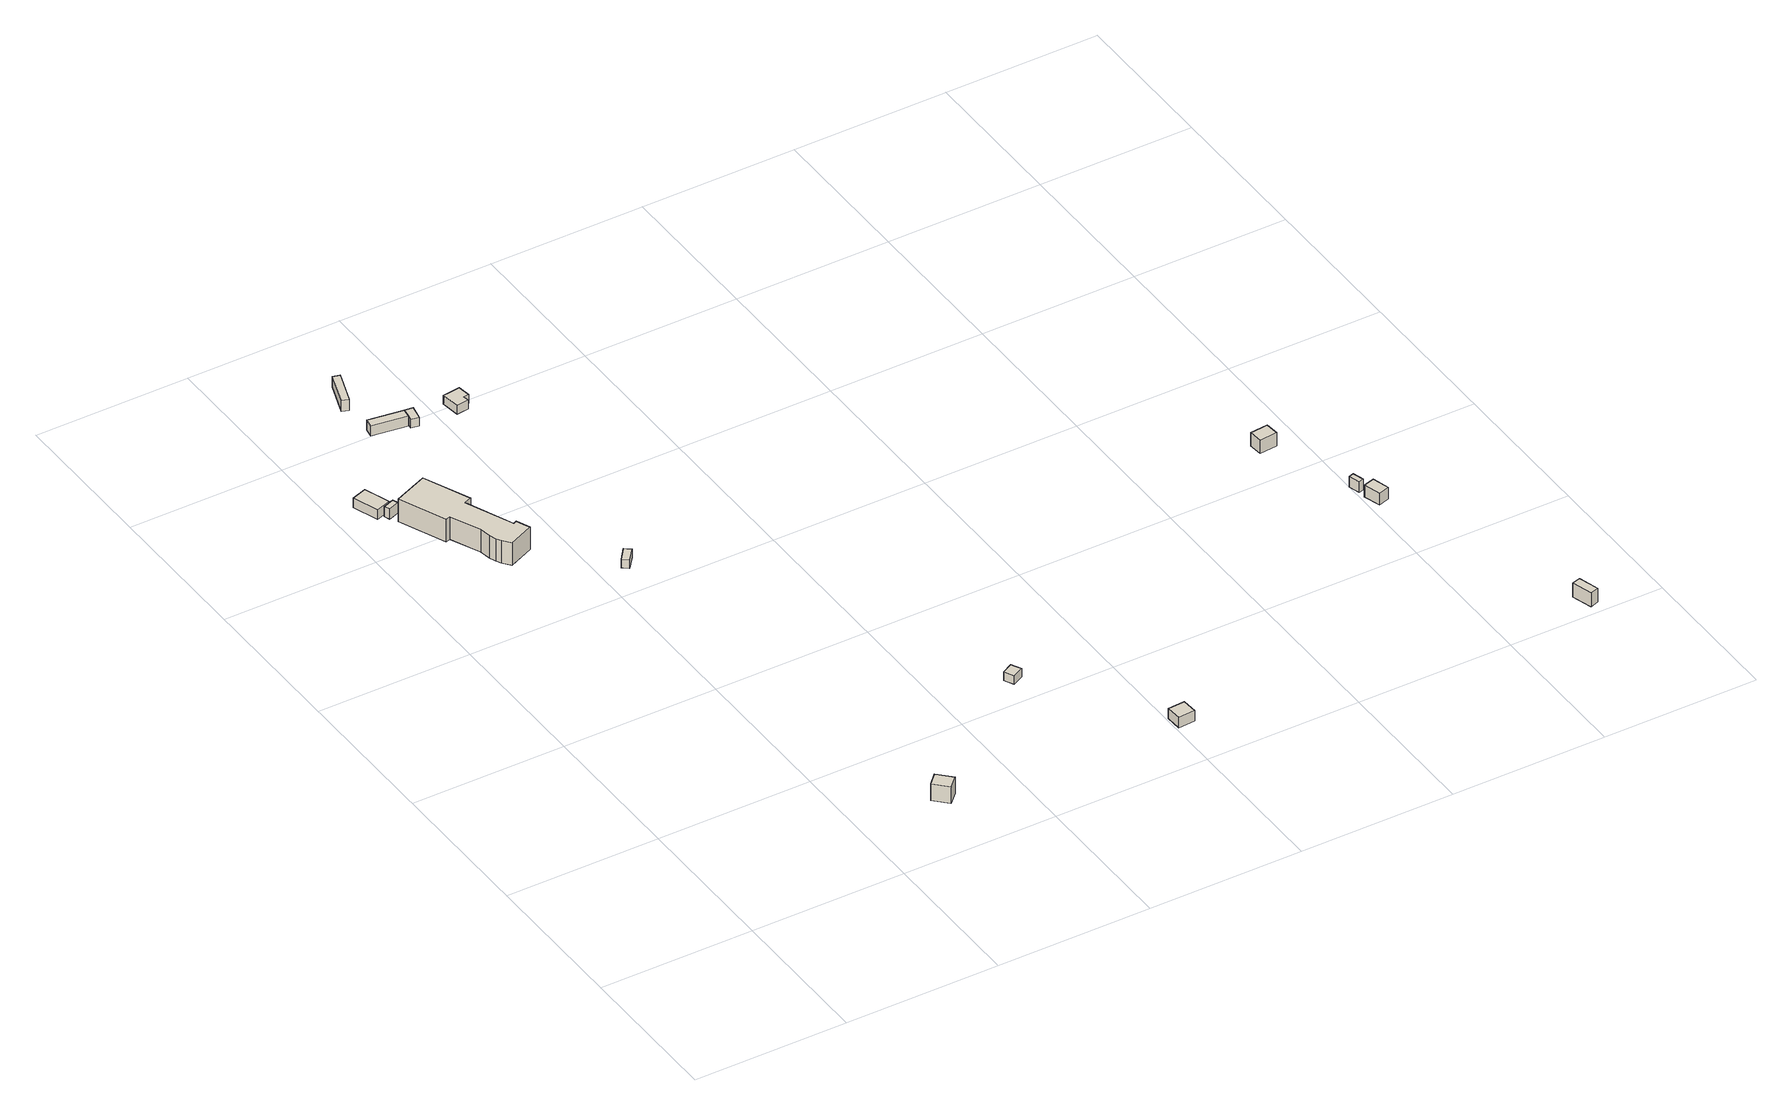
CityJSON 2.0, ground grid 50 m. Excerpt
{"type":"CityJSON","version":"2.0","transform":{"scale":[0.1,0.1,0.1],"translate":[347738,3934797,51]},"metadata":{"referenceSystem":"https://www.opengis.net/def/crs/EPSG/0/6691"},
"CityObjects":{
"building1":{"type":"Building","attributes":{"usage":"402","measuredHeight":3.7,"storeysAboveGround":1,"BuildingIDAttribute.prefecture":"14","BuildingIDAttribute.city":"14151","BuildingDetailAttribute.totalFloorArea":46.24,"BuildingDetailAttribute.buildingFootprintArea":46.24,"BuildingDetailAttribute.buildingStructureType":"610","BuildingDetailAttribute.buildingStructureOrgType":"2","BuildingDetailAttribute.orgUsage":"101","BuildingDetailAttribute.surveyYear":2015},"geometry":[{"type":"Solid","lod":"1","boundaries":[[[[0,1,2,3]],[[2,4,5,3]],[[1,6,4,2]],[[0,7,6,1]],[[3,5,7,0]],[[4,6,7,5]]]]}]},
"building2":{"type":"Building","attributes":{"measuredHeight":6.2,"BuildingIDAttribute.prefecture":"14","BuildingIDAttribute.city":"14151","BuildingDetailAttribute.surveyYear":2015},"geometry":[{"type":"Solid","lod":"1","boundaries":[[[[8,9,10,11]],[[10,12,13,11]],[[9,14,12,10]],[[8,15,14,9]],[[11,13,15,8]],[[12,14,15,13]]]]}]},
"building3":{"type":"Building","attributes":{"measuredHeight":4,"BuildingIDAttribute.prefecture":"14","BuildingIDAttribute.city":"14151","BuildingDetailAttribute.surveyYear":2015},"geometry":[{"type":"Solid","lod":"1","boundaries":[[[[16,17,18,19]],[[18,20,21,19]],[[17,22,20,18]],[[16,23,22,17]],[[19,21,23,16]],[[20,22,23,21]]]]}]},
"building4":{"type":"Building","attributes":{"usage":"402","measuredHeight":10,"storeysAboveGround":2,"BuildingIDAttribute.prefecture":"14","BuildingIDAttribute.city":"14151","BuildingDetailAttribute.totalFloorArea":718.44,"BuildingDetailAttribute.buildingFootprintArea":359.22,"BuildingDetailAttribute.buildingStructureType":"610","BuildingDetailAttribute.buildingStructureOrgType":"2","BuildingDetailAttribute.orgUsage":"101","BuildingDetailAttribute.surveyYear":2015},"geometry":[{"type":"Solid","lod":"1","boundaries":[[[[24,25,26,27,28,29,30,31,32,33,34,35,36,37]],[[36,38,39,37]],[[35,40,38,36]],[[34,41,40,35]],[[33,42,41,34]],[[32,43,42,33]],[[31,44,43,32]],[[30,45,44,31]],[[29,46,45,30]],[[28,47,46,29]],[[27,48,47,28]],[[26,49,48,27]],[[25,50,49,26]],[[24,51,50,25]],[[37,39,51,24]],[[38,40,41,42,43,44,45,46,47,48,49,50,51,39]]]]}]},
"building5":{"type":"Building","attributes":{"BuildingIDAttribute.prefecture":"14","BuildingIDAttribute.city":"14151","BuildingDetailAttribute.surveyYear":2015},"geometry":[{"type":"Solid","lod":"1","boundaries":[[[[52,53,54,55]],[[54,56,57,55]],[[53,58,56,54]],[[52,59,58,53]],[[55,57,59,52]],[[56,58,59,57]]]]}]},
"building6":{"type":"Building","attributes":{"usage":"402","measuredHeight":4.6,"storeysAboveGround":1,"BuildingIDAttribute.prefecture":"14","BuildingIDAttribute.city":"14151","BuildingDetailAttribute.totalFloorArea":34.58,"BuildingDetailAttribute.buildingFootprintArea":34.58,"BuildingDetailAttribute.buildingStructureType":"610","BuildingDetailAttribute.buildingStructureOrgType":"2","BuildingDetailAttribute.orgUsage":"101","BuildingDetailAttribute.surveyYear":2015},"geometry":[{"type":"Solid","lod":"1","boundaries":[[[[60,61,62,63]],[[62,64,65,63]],[[61,66,64,62]],[[60,67,66,61]],[[63,65,67,60]],[[64,66,67,65]]]]}]},
"building7":{"type":"Building","attributes":{"measuredHeight":4.4,"BuildingIDAttribute.prefecture":"14","BuildingIDAttribute.city":"14151","BuildingDetailAttribute.surveyYear":2015,"BuildingRiverFloodingRiskAttribute.description":"1","BuildingRiverFloodingRiskAttribute.rankOrg":"3","BuildingRiverFloodingRiskAttribute.depth":3.15,"BuildingRiverFloodingRiskAttribute.adminType":"2","BuildingRiverFloodingRiskAttribute.scale":"1","BuildingRiverFloodingRiskAttribute.duration":9},"geometry":[{"type":"Solid","lod":"1","boundaries":[[[[68,69,70,71]],[[70,72,73,71]],[[69,74,72,70]],[[68,75,74,69]],[[71,73,75,68]],[[72,74,75,73]]]]}]},
"building8":{"type":"Building","attributes":{"usage":"402","storeysAboveGround":1,"BuildingIDAttribute.prefecture":"14","BuildingIDAttribute.city":"14151","BuildingDetailAttribute.totalFloorArea":12.95,"BuildingDetailAttribute.buildingFootprintArea":12.95,"BuildingDetailAttribute.buildingStructureType":"610","BuildingDetailAttribute.buildingStructureOrgType":"2","BuildingDetailAttribute.orgUsage":"101","BuildingDetailAttribute.surveyYear":2015},"geometry":[{"type":"Solid","lod":"1","boundaries":[[[[76,77,78,79]],[[78,80,81,79]],[[77,82,80,78]],[[76,83,82,77]],[[79,81,83,76]],[[80,82,83,81]]]]}]},
"building9":{"type":"Building","attributes":{"measuredHeight":3.4,"BuildingIDAttribute.prefecture":"14","BuildingIDAttribute.city":"14151","BuildingDetailAttribute.surveyYear":2015},"geometry":[{"type":"Solid","lod":"1","boundaries":[[[[84,85,86,87,88,89]],[[88,90,91,89]],[[87,92,90,88]],[[86,93,92,87]],[[85,94,93,86]],[[84,95,94,85]],[[89,91,95,84]],[[90,92,93,94,95,91]]]]}]},
"building10":{"type":"Building","attributes":{"BuildingIDAttribute.prefecture":"14","BuildingIDAttribute.city":"14151","BuildingDetailAttribute.surveyYear":2015},"geometry":[{"type":"Solid","lod":"1","boundaries":[[[[96,97,98,99]],[[98,100,101,99]],[[97,102,100,98]],[[96,103,102,97]],[[99,101,103,96]],[[100,102,103,101]]]]}]},
"building11":{"type":"Building","attributes":{"usage":"402","measuredHeight":3.9,"storeysAboveGround":1,"BuildingIDAttribute.prefecture":"14","BuildingIDAttribute.city":"14151","BuildingDetailAttribute.totalFloorArea":32.48,"BuildingDetailAttribute.buildingFootprintArea":32.48,"BuildingDetailAttribute.buildingStructureType":"610","BuildingDetailAttribute.buildingStructureOrgType":"2","BuildingDetailAttribute.orgUsage":"101","BuildingDetailAttribute.surveyYear":2015},"geometry":[{"type":"Solid","lod":"1","boundaries":[[[[104,105,106,107]],[[106,108,109,107]],[[105,110,108,106]],[[104,111,110,105]],[[107,109,111,104]],[[108,110,111,109]]]]}]},
"building12":{"type":"Building","attributes":{"measuredHeight":5.4,"BuildingIDAttribute.prefecture":"14","BuildingIDAttribute.city":"14151","BuildingDetailAttribute.surveyYear":2015},"geometry":[{"type":"Solid","lod":"1","boundaries":[[[[112,113,114,115]],[[114,116,117,115]],[[113,118,116,114]],[[112,119,118,113]],[[115,117,119,112]],[[116,118,119,117]]]]}]},
"building13":{"type":"Building","attributes":{"measuredHeight":4.2,"BuildingIDAttribute.prefecture":"14","BuildingIDAttribute.city":"14151","BuildingDetailAttribute.surveyYear":2015},"geometry":[{"type":"Solid","lod":"1","boundaries":[[[[120,121,122,123]],[[122,124,125,123]],[[121,126,124,122]],[[120,127,126,121]],[[123,125,127,120]],[[124,126,127,125]]]]}]},
"building14":{"type":"Building","attributes":{"measuredHeight":4.8,"BuildingIDAttribute.prefecture":"14","BuildingIDAttribute.city":"14151","BuildingDetailAttribute.surveyYear":2015},"geometry":[{"type":"Solid","lod":"1","boundaries":[[[[128,129,130,131]],[[130,132,133,131]],[[129,134,132,130]],[[128,135,134,129]],[[131,133,135,128]],[[132,134,135,133]]]]}]},
"building15":{"type":"Building","attributes":{"measuredHeight":5,"BuildingIDAttribute.prefecture":"14","BuildingIDAttribute.city":"14151","BuildingDetailAttribute.surveyYear":2015},"geometry":[{"type":"Solid","lod":"1","boundaries":[[[[136,137,138,139]],[[138,140,141,139]],[[137,142,140,138]],[[136,143,142,137]],[[139,141,143,136]],[[140,142,143,141]]]]}]}
},
"vertices":[
[1,2121,122],[50,2138,122],[79,2055,122],[30,2038,122],[79,2055,156],[30,2038,156],[50,2138,156],[1,2121,156],
[662,9,184],[620,51,184],[654,85,184],[696,42,184],[654,85,242],[696,42,242],[620,51,242],[662,9,242],
[49,2033,128],[85,2046,128],[91,2028,128],[56,2015,128],[91,2028,164],[56,2015,164],[85,2046,164],[49,2033,164],
[287,1728,128],[297,1733,128],[316,1689,128],[235,1654,128],[214,1679,128],[206,1694,128],[198,1716,128],[192,1752,128],[150,1848,128],[135,1842,128],[70,1994,128],[181,2041,128],[245,1891,128],[221,1881,128],[245,1891,207],[221,1881,207],[181,2041,207],[70,1994,207],[135,1842,207],[150,1848,207],[192,1752,207],[198,1716,207],[206,1694,207],[214,1679,207],[235,1654,207],[316,1689,207],[297,1733,207],[287,1728,207],
[550,1582,39],[582,1622,39],[601,1606,39],[569,1566,39],[601,1606,69],[569,1566,69],[582,1622,69],[550,1582,69],
[271,2463,44],[276,2493,44],[389,2476,44],[385,2446,44],[389,2476,79],[385,2446,79],[276,2493,79],[271,2463,79],
[281,2593,46],[259,2601,46],[297,2709,46],[319,2702,46],[297,2709,84],[319,2702,84],[259,2601,84],[281,2593,84],
[385,2435,44],[393,2482,44],[420,2478,44],[411,2430,44],[420,2478,74],[411,2430,74],[393,2482,74],[385,2435,74],
[523,2483,42],[579,2490,42],[585,2449,42],[568,2447,42],[571,2428,42],[531,2423,42],[571,2428,73],[531,2423,73],[568,2447,73],[585,2449,73],[579,2490,73],[523,2483,73],
[1237,561,40],[1202,543,40],[1185,574,40],[1220,593,40],[1185,574,70],[1220,593,70],[1202,543,70],[1237,561,70],
[1548,142,32],[1493,138,32],[1490,190,32],[1545,193,32],[1490,190,68],[1545,193,68],[1493,138,68],[1548,142,68],
[2417,1159,18],[2421,1115,18],[2363,1109,18],[2359,1153,18],[2363,1109,65],[2359,1153,65],[2421,1115,65],[2417,1159,65],
[2495,849,16],[2511,853,16],[2522,817,16],[2506,812,16],[2522,817,54],[2506,812,54],[2511,853,54],[2495,849,54],
[2507,787,17],[2543,798,17],[2559,743,17],[2523,732,17],[2559,743,58],[2523,732,58],[2543,798,58],[2507,787,58],
[2785,31,8],[2765,97,8],[2793,105,8],[2813,39,8],[2793,105,57],[2813,39,57],[2765,97,57],[2785,31,57]
]}
